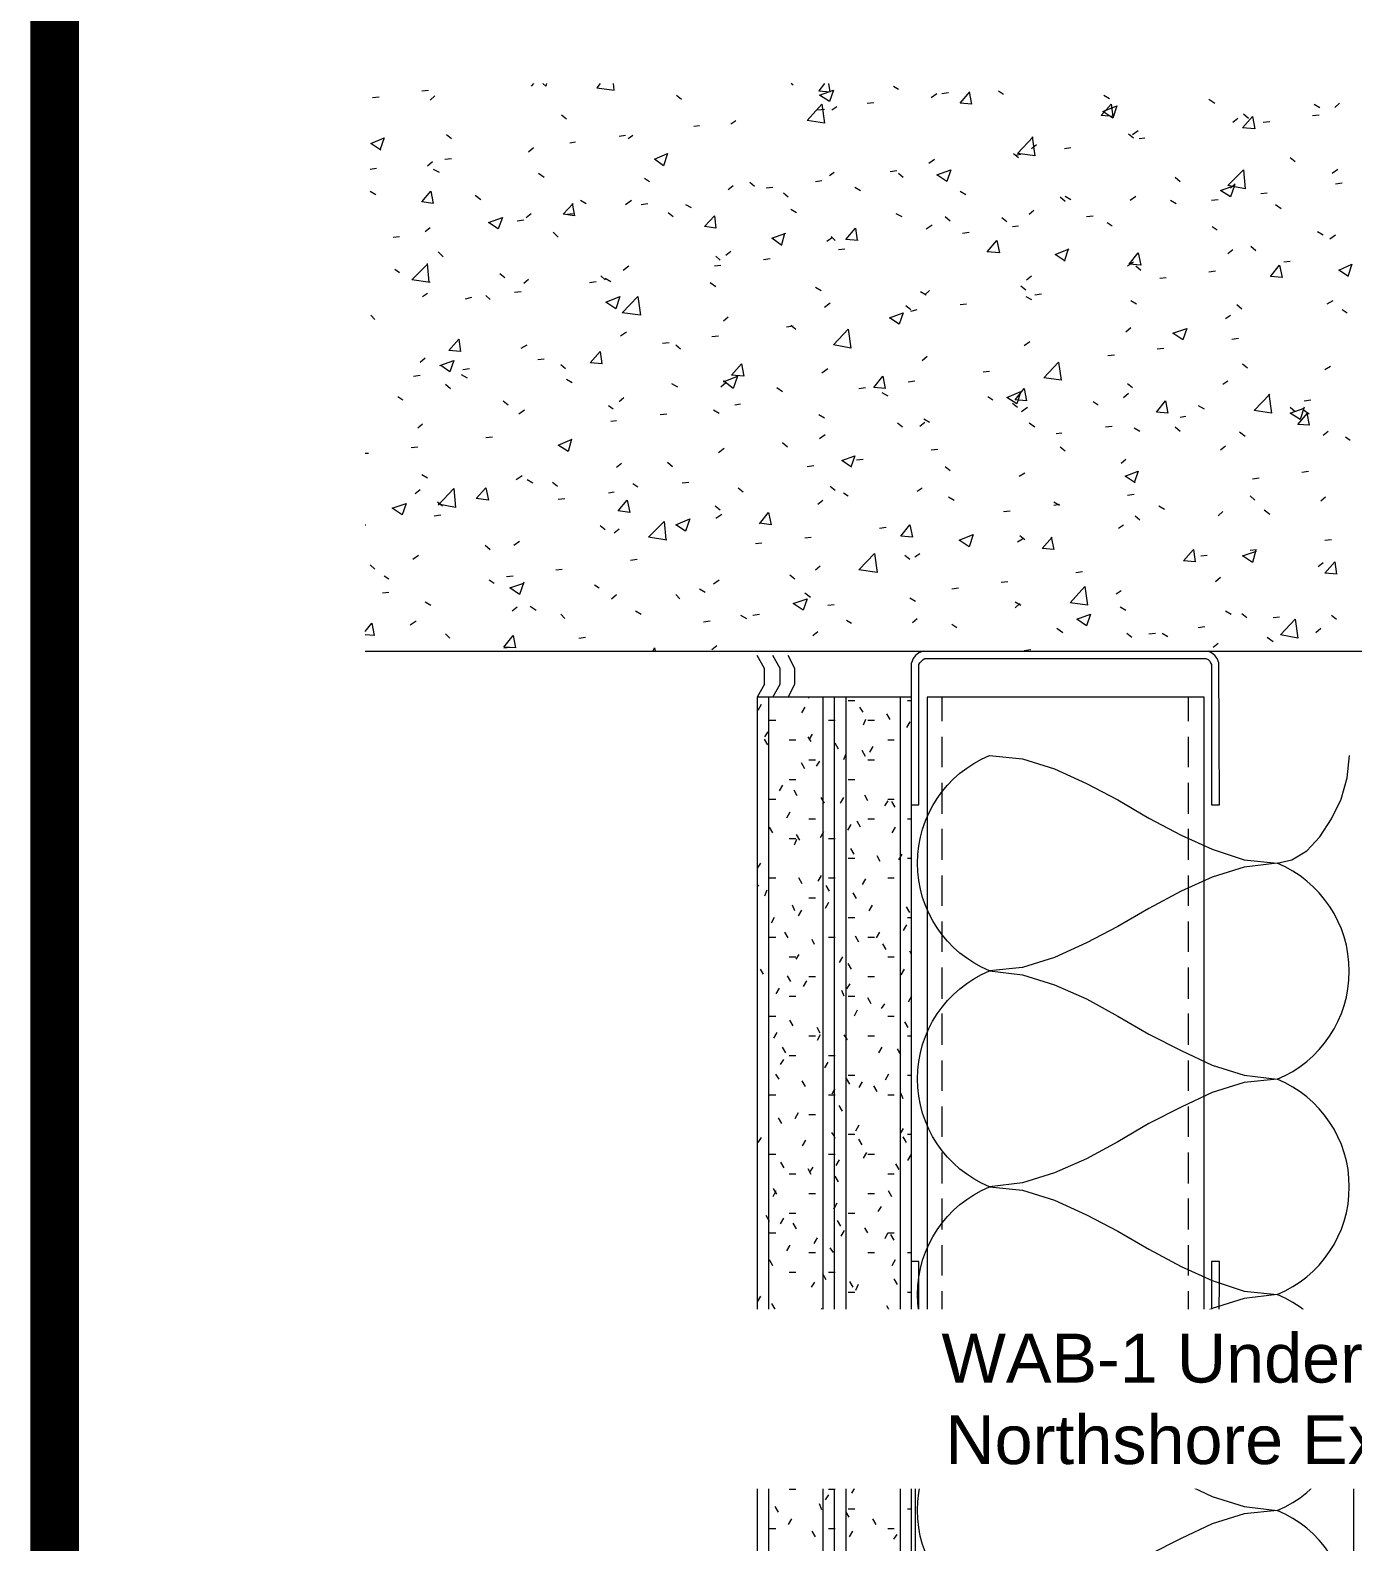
# Model space of a CAD drawing. Header units: inches. Extents: x -257 to 21868, y -296 to 108.
# Drawn here: x 287.41 to 298.22, y 28.64 to 41 of the extents above; entities that cross this region are included whole.
import ezdxf
from ezdxf import colors
from ezdxf.entities.mleader import LeaderData, LeaderLine
from ezdxf.enums import TextEntityAlignment as Align
from ezdxf.math import Vec2, Vec3

# ---------------------------------------------------------------- set-up
doc = ezdxf.new("R2010")
doc.units = ezdxf.units.IN
doc.header["$MEASUREMENT"] = 0
doc.layers.get('Defpoints').update_dxf_attribs({"color": 3})
doc.layers.add('NSE-Border', color=156, linetype='Continuous', plot=False)
for name, color, linetype, lineweight in [('NSE-By_Others', 8, 'Continuous', 0), ('NSE-Call-Outs', 171, 'Continuous', 13), ('NSE-Elev-Title', 51, 'Continuous', 40)]:
    doc.layers.add(name, color=color, linetype=linetype, lineweight=lineweight)
doc.layers.add('NSE-Detail Border', color=7, linetype='Continuous')
doc.styles.add('004 - NSSM - Standard', font='arial.ttf', dxfattribs={"height": 0.4})
doc.styles.add('008 - NSSM - Standard', font='arial.ttf', dxfattribs={"height": 0.8})

# ---------------------------------------------------------------- blocks, each defined once
blk = doc.blocks.new('*U11')
at = {"layer": 'NSE-Border', "ltscale": 0.0625, "const_width": 0.1}
blk.add_lwpolyline([(0, 0), (8.1719, 0), (8.1719, 11.3125), (0, 11.3125)], close=True, dxfattribs=at)
at = {"layer": 'Defpoints', "style": '008 - NSSM - Standard'}
blk.add_attdef('DETAIL_NUMBER', text='', height=0.1625, dxfattribs=at).set_placement((0.6562, 0.5668), align=Align.MIDDLE_CENTER)
at = {"layer": 'NSE-Elev-Title', "style": '004 - NSSM - Standard'}
for tag, p in [('DETAIL_DESCRIPTION', (1, 0.6293)), ('ARCH_REF', (1.8042, 0.4043))]:
    blk.add_attdef(tag, p, '', height=0.1, dxfattribs=at)

msp = doc.modelspace()

# ---------------------------------------------------------------- block references
at = {"layer": 'NSE-Detail Border', "xscale": 4, "yscale": 4, "zscale": 4}
msp.add_blockref('*U11', (287.60623, 0.25), dxfattribs=at)

# ---------------------------------------------------------------- next in the draw order: linework, layer by layer
at = {"layer": 'NSE-By_Others'}
for p, q in [((293.35103, 35.54687), (293.35103, 22.54288)), ((294.61443, 35.54687), (293.35103, 35.54687))]:
    msp.add_line(p, q, dxfattribs=at)
for points in [[(291.52294, 40.5669), (291.50291, 40.54679)], [(291.6289, 40.5669), (291.6239, 40.54679), (291.59878, 40.5669)], [(292.0685, 40.56695), (292.04053, 40.5334), (292.1816, 40.51319), (292.17565, 40.5669)], [(293.64667, 40.55349), (293.62869, 40.56699)], [(293.90333, 40.56692), (293.85505, 40.5065), (293.94913, 40.4998), (293.93686, 40.56695)], [(290.2058, 40.4527), (290.2596, 40.4594)], [(290.60904, 40.5065), (290.66284, 40.51319)], [(290.67623, 40.4325), (290.71663, 40.46609)], [(292.69231, 40.4729), (292.73272, 40.43931)], [(294.46654, 40.54679), (294.50684, 40.51989)], [(294.7757, 40.4527), (294.82268, 40.4863)], [(294.86309, 40.4863), (294.91689, 40.49299)], [(295.08485, 40.4998), (295.10506, 40.3989), (295.01085, 40.40572), (295.09155, 40.4998)], [(295.32682, 40.5065), (295.36711, 40.4796)], [(296.18698, 40.4729), (296.23397, 40.446)], [(297.04714, 40.43931), (297.09424, 40.40572)], [(291.75146, 40.31152), (291.79186, 40.27792)], [(293.84824, 40.35192), (293.90203, 40.35862)], [(293.96252, 40.35192), (294.00281, 40.37882)], [(294.25148, 40.40572), (294.30527, 40.41241)], [(296.26767, 40.29813), (296.16678, 40.30482), (296.24747, 40.3989), (296.26086, 40.29813)], [(297.3294, 40.31833), (297.3698, 40.28473)], [(297.89391, 40.30482), (297.94771, 40.31152)], [(297.90742, 40.3989), (297.9544, 40.37213)], [(298.07538, 40.37213), (298.11567, 40.40572)], [(292.8335, 40.21754), (292.8806, 40.22424)], [(293.13596, 40.23763), (293.17625, 40.26453)], [(297.24212, 40.25114), (297.28241, 40.28473)], [(297.49079, 40.25114), (297.54447, 40.25783)], [(290.27299, 40.02257), (290.19241, 40.07636), (290.29989, 40.12346), (290.2663, 40.02257)], [(290.81061, 40.15036), (290.85101, 40.11665)], [(291.81876, 40.08306), (291.86575, 40.08976)], [(292.22189, 40.13686), (292.27568, 40.14354)], [(292.29589, 40.11665), (292.33617, 40.14354)], [(295.60226, 40.13016), (295.62247, 39.97558), (295.48128, 39.99567), (295.60908, 40.13016)], [(295.59557, 40.03607), (295.63586, 40.06967)], [(296.38854, 40.15706), (296.42895, 40.12346)], [(296.42213, 40.15036), (296.46924, 40.18395)], [(296.47593, 40.11665), (296.52303, 40.12346)], [(290.79721, 39.94868), (290.85101, 39.95537)], [(291.48271, 40.00917), (291.523, 40.04277)], [(294.7555, 39.91509), (294.8026, 39.94868)], [(295.44769, 39.99567), (295.4881, 39.96207)], [(295.4612, 39.98227), (295.50818, 39.98897)], [(295.86443, 40.03607), (295.91812, 40.04277)], [(297.71255, 39.96207), (297.75284, 39.92848)], [(290.18572, 39.86799), (290.2394, 39.87469)], [(290.65615, 39.89489), (290.69643, 39.92848)], [(290.70313, 39.86799), (290.75023, 39.84109)], [(291.5634, 39.8344), (291.61039, 39.8008)], [(293.94244, 39.81431), (293.98272, 39.84109)], [(294.43965, 39.8479), (294.49344, 39.8546)], [(294.50684, 39.8344), (294.54724, 39.8008)], [(298.0553, 39.8344), (298.10228, 39.86799)], [(292.43026, 39.7941), (292.47055, 39.76721)], [(293.11576, 39.70001), (293.15604, 39.73361)], [(293.29053, 39.76051), (293.33083, 39.72691)], [(293.42491, 39.71352), (293.47871, 39.72022)], [(293.82815, 39.76721), (293.88183, 39.7739)], [(294.1507, 39.72022), (294.1978, 39.69332)], [(296.7717, 39.8008), (296.81198, 39.76721)], [(297.22192, 39.71352), (297.26221, 39.74712)], [(298.08208, 39.74712), (298.13588, 39.75381)], [(290.18572, 39.68663), (290.2327, 39.65973)], [(291.04588, 39.65304), (291.09298, 39.61933)], [(291.83885, 39.58573), (291.85905, 39.48495), (291.76497, 39.49845), (291.84566, 39.58573)], [(291.90615, 39.61263), (291.95314, 39.58573)], [(292.27568, 39.57904), (292.32279, 39.61263)], [(292.40336, 39.57904), (292.45716, 39.58573)], [(292.76631, 39.57904), (292.8133, 39.55214)], [(293.56598, 39.67312), (293.60639, 39.63953)], [(295.01085, 39.68663), (295.05795, 39.65973)], [(295.83084, 39.63953), (295.87113, 39.60594)], [(295.87113, 39.64623), (295.91812, 39.61933)], [(296.40205, 39.61263), (296.44903, 39.64623)], [(296.73129, 39.61263), (296.77839, 39.58573)], [(297.06734, 39.61263), (297.12114, 39.61933)], [(297.47058, 39.66643), (297.52438, 39.67312)], [(297.59157, 39.57904), (297.63855, 39.54544)], [(291.38862, 39.44467), (291.44242, 39.45135)], [(291.46251, 39.47155), (291.50291, 39.50515)], [(291.79856, 39.49845), (291.84566, 39.50515)], [(292.62513, 39.51185), (292.66553, 39.47825)], [(293.62647, 39.53874), (293.67357, 39.51185)], [(294.48675, 39.50515), (294.53374, 39.47825)], [(294.88999, 39.47825), (294.93027, 39.44467)], [(295.35372, 39.47155), (295.39401, 39.43797)], [(295.57548, 39.49845), (295.61577, 39.53205)], [(296.04591, 39.47825), (296.09959, 39.48495)], [(290.63594, 39.35727), (290.67623, 39.39087)], [(291.68427, 39.35058), (291.72468, 39.31028)], [(293.55259, 39.24309), (293.47201, 39.30348), (293.58618, 39.34388)], [(293.55259, 39.24979), (293.57949, 39.34388)], [(294.17759, 39.28339), (294.07681, 39.29008), (294.15739, 39.38417), (294.1709, 39.28339)], [(294.73541, 39.37748), (294.78239, 39.41107)], [(295.03106, 39.34388), (295.08485, 39.35058)], [(295.44099, 39.39756), (295.4881, 39.40426)], [(296.21388, 39.43127), (296.25417, 39.40426)], [(297.07404, 39.39756), (297.11444, 39.37067)], [(297.93431, 39.35727), (297.9813, 39.33037)], [(298.0351, 39.29678), (298.08208, 39.33037)], [(290.37377, 39.31028), (290.42757, 39.31698)], [(293.92224, 39.27669), (293.96922, 39.31028)], [(293.95583, 39.31698), (293.98942, 39.28339)], [(294.01632, 39.20951), (294.07, 39.21621)], [(295.87113, 39.11531), (295.79044, 39.1691), (295.90472, 39.21621)], [(295.86443, 39.11531), (295.89803, 39.21621)], [(297.20172, 39.1758), (297.24212, 39.20951)], [(297.38989, 39.23628), (297.43018, 39.20269)], [(290.67623, 38.94064), (290.52847, 38.96085), (290.65615, 39.08852)], [(290.66953, 38.94064), (290.65615, 39.09522)], [(290.74342, 39.18931), (290.78382, 39.1489)], [(292.25548, 39.04142), (292.30258, 39.07501)], [(293.00158, 39.07501), (293.05526, 39.08171)], [(293.01498, 39.15571), (293.04857, 39.12212)], [(293.09556, 39.16241), (293.13596, 39.196)], [(293.40471, 39.12881), (293.4585, 39.13551)], [(296.38185, 39.07501), (296.42895, 39.10861)], [(296.44903, 39.07501), (296.48933, 39.04142)], [(297.65875, 39.10861), (297.71255, 39.11531)], [(298.18967, 38.98762), (298.10898, 39.04142), (298.21657, 39.08852), (298.18298, 38.98762)], [(290.38728, 39.04812), (290.42757, 39.02122)], [(291.24744, 39.01452), (291.28784, 38.98092)], [(291.44242, 38.93383), (291.48271, 38.96754)], [(292.07412, 38.99444), (292.10771, 38.96085)], [(292.10771, 38.97424), (292.1547, 38.94734)], [(295.55528, 38.96085), (295.59557, 38.99444)], [(296.64402, 38.97424), (296.6977, 38.98092)], [(297.04714, 39.02803), (297.10094, 39.03472)], [(290.61574, 38.82635), (290.65615, 38.85325)], [(291.13327, 38.83305), (291.16686, 38.79945)], [(291.36842, 38.85995), (291.42222, 38.86664)], [(291.98003, 38.94064), (292.03383, 38.94734)], [(292.96788, 38.94064), (293.01498, 38.90705)], [(293.82815, 38.90024), (293.87513, 38.87345)], [(294.68831, 38.86664), (294.73541, 38.83986)], [(294.7219, 38.83986), (294.76231, 38.87345)], [(295.50818, 38.91374), (295.54847, 38.88015)], [(295.54847, 38.82635), (295.59557, 38.79945)], [(295.62247, 38.83986), (295.67626, 38.84655)], [(290.9653, 38.80626), (291.01898, 38.81965)], [(293.90203, 38.73908), (293.94913, 38.77267)], [(294.56733, 38.75246), (294.60762, 38.71888)], [(294.60762, 38.70537), (294.66141, 38.71888)], [(295.01085, 38.75916), (295.06465, 38.76586)], [(296.40875, 38.79276), (296.45573, 38.76586)], [(297.27571, 38.75916), (297.31601, 38.72558)], [(298.01489, 38.76586), (298.06199, 38.79276)], [(298.13588, 38.71888), (298.17628, 38.69198)], [(290.19241, 38.67178), (290.226, 38.63818)], [(293.07547, 38.62479), (293.11576, 38.65839)], [(293.59288, 38.57769), (293.64667, 38.58438)], [(293.62647, 38.59119), (293.66676, 38.5576)], [(297.18163, 38.64488), (297.22192, 38.67178)], [(292.23539, 38.50381), (292.28249, 38.5374)], [(292.98138, 38.49712), (293.03518, 38.50381)], [(295.53508, 38.42312), (295.58218, 38.45671)], [(296.36845, 38.5374), (296.40875, 38.57099)], [(297.23543, 38.47691), (297.28911, 38.48361)], [(291.42222, 38.40303), (291.46932, 38.42981)], [(292.08751, 38.27535), (291.98673, 38.28204), (292.06743, 38.37613), (292.08081, 38.27535)], [(292.57814, 38.44332), (292.63194, 38.45001)], [(292.68562, 38.42981), (292.72591, 38.39622)], [(294.70181, 38.30224), (294.74211, 38.33583)], [(296.22057, 38.34253), (296.27437, 38.34923)], [(296.62381, 38.39622), (296.67761, 38.40303)], [(290.59565, 38.28873), (290.63594, 38.32233)], [(290.75693, 38.26183), (290.87121, 38.30224), (290.8375, 38.20805), (290.76362, 38.26183)], [(290.94509, 38.22825), (290.99889, 38.23495)], [(291.55659, 38.30894), (291.61039, 38.31563)], [(291.74476, 38.26866), (291.78506, 38.23495)], [(293.88183, 38.20135), (293.92893, 38.23495)], [(295.19914, 38.20805), (295.25282, 38.21486)], [(297.3227, 38.27535), (297.36299, 38.24176)], [(297.9948, 38.22825), (298.04179, 38.25515)], [(290.54186, 38.17445), (290.59565, 38.18126)], [(290.80391, 38.10726), (290.8442, 38.07367)], [(290.93159, 38.18796), (290.97869, 38.16106)], [(291.79186, 38.14767), (291.83885, 38.12077)], [(292.65203, 38.11396), (292.69912, 38.08717)], [(293.05526, 38.08717), (293.09556, 38.12077)], [(293.07547, 38.12746), (293.18964, 38.17445), (293.15604, 38.07367), (293.07547, 38.13416)], [(294.58753, 38.12746), (294.64133, 38.13416)], [(296.38185, 38.11396), (296.42213, 38.08036)], [(297.16143, 38.10726), (297.20172, 38.13416)], [(290.41418, 38.00649), (290.45447, 37.97959)], [(291.27434, 37.97289), (291.31463, 37.9393)], [(292.22189, 37.96619), (292.26229, 37.99979)], [(293.5123, 38.08036), (293.55929, 38.04677)], [(294.18429, 38.07367), (294.23808, 38.08036)], [(294.37246, 38.04007), (294.41956, 38.01318)], [(295.23943, 38.00649), (295.27972, 37.97959)], [(296.09959, 37.96619), (296.13999, 37.9393)], [(296.34825, 37.99979), (296.38854, 38.03339)], [(297.53777, 38.02669), (297.55797, 37.8721), (297.41679, 37.89219), (297.54447, 38.02669)], [(297.82672, 37.97289), (297.88052, 37.97959)], [(291.40202, 37.86541), (291.44912, 37.899)], [(292.13461, 37.9326), (292.1749, 37.9057)], [(292.55794, 37.8586), (292.61174, 37.86541)], [(292.99477, 37.899), (293.04187, 37.8721)], [(293.16955, 37.9393), (293.21654, 37.94599)], [(293.85505, 37.8586), (293.90203, 37.83181)], [(295.44099, 37.95269), (295.48128, 37.91909)], [(295.51488, 37.8855), (295.56198, 37.91909)], [(296.81198, 37.83851), (296.85897, 37.84521)], [(296.95975, 37.9326), (297.00685, 37.9057)], [(297.82672, 37.91909), (297.79313, 37.81831), (297.71255, 37.8721), (297.82672, 37.9124)], [(297.71255, 37.91909), (297.75284, 37.8855)], [(297.84693, 37.8721), (297.86701, 37.77133), (297.77304, 37.77803), (297.85362, 37.8721)], [(297.82003, 37.899), (297.86701, 37.86541)], [(290.57545, 37.75113), (290.61574, 37.78472)], [(292.1547, 37.80492), (292.2018, 37.81161)], [(294.50014, 37.79141), (294.54043, 37.75782)], [(294.68161, 37.76452), (294.7219, 37.79823)], [(294.71521, 37.825), (294.76231, 37.79823)], [(295.57548, 37.79141), (295.62247, 37.75782)], [(296.20037, 37.75782), (296.25417, 37.76452)], [(296.43565, 37.75113), (296.48263, 37.72423)], [(296.7717, 37.75782), (296.81198, 37.72423)], [(297.2958, 37.71753), (297.3429, 37.68394)], [(297.9813, 37.69063), (298.0217, 37.72423)], [(290.52166, 37.58985), (290.57545, 37.59654)], [(291.13327, 37.67043), (291.18706, 37.67724)], [(291.83216, 37.65704), (291.80526, 37.55626), (291.72468, 37.60994), (291.83885, 37.65704)], [(293.55929, 37.63014), (293.59957, 37.59654)], [(293.86174, 37.66373), (293.90873, 37.69733)], [(295.79725, 37.70403), (295.84423, 37.71083)], [(295.83084, 37.59654), (295.87113, 37.56296)], [(297.14122, 37.56964), (297.18163, 37.60324)], [(298.16278, 37.67724), (298.20306, 37.65034)], [(290.14531, 37.54276), (290.17221, 37.54276)], [(292.61843, 37.46887), (292.65872, 37.43527)], [(293.03518, 37.54957), (293.08216, 37.58316)], [(294.1238, 37.42858), (294.04322, 37.48226), (294.1507, 37.52255), (294.1171, 37.42858)], [(294.1642, 37.48896), (294.21788, 37.49577)], [(294.7757, 37.56964), (294.82949, 37.57634)], [(296.32817, 37.46217), (296.36845, 37.49577)], [(290.60904, 37.36808), (290.65615, 37.34118)], [(291.38193, 37.3278), (291.42891, 37.36139)], [(292.2018, 37.42858), (292.24209, 37.46217)], [(293.76096, 37.43527), (293.81465, 37.44197)], [(294.88999, 37.43527), (294.93027, 37.40168)], [(295.49479, 37.35458), (295.54177, 37.38147)], [(296.44234, 37.3009), (296.36176, 37.35458), (296.46924, 37.39498), (296.43565, 37.3009)], [(297.80663, 37.38817), (297.86031, 37.39498)], [(290.55525, 37.21351), (290.59565, 37.2471)], [(290.74342, 37.11942), (290.87121, 37.2538), (290.88461, 37.09922), (290.74342, 37.12612)], [(291.46932, 37.3278), (291.5163, 37.3009)], [(291.67758, 37.3076), (291.71786, 37.274)], [(292.13461, 37.22021), (292.1816, 37.2269)], [(292.33617, 37.29409), (292.37658, 37.26719)], [(292.73941, 37.3009), (292.79321, 37.3076)], [(293.19634, 37.2605), (293.23674, 37.2269)], [(293.94913, 37.274), (293.98942, 37.24041)], [(294.05661, 37.22021), (294.0969, 37.19331)], [(294.66141, 37.2336), (294.70181, 37.2605)], [(297.40339, 37.3345), (297.45719, 37.34118)], [(290.73672, 37.14632), (290.77701, 37.11273)], [(291.72468, 37.16641), (291.77836, 37.1731)], [(293.00828, 37.11273), (293.04857, 37.07914)], [(293.84824, 37.12612), (293.88864, 37.15971)], [(294.91689, 37.18661), (294.96387, 37.15971)], [(295.77704, 37.14632), (295.82415, 37.11942)], [(295.77704, 37.11942), (295.82415, 37.12612)], [(296.38185, 37.2), (296.43565, 37.20681)], [(296.63721, 37.11273), (296.6843, 37.08583)], [(297.38319, 37.19331), (297.42348, 37.15971)], [(297.96121, 37.15301), (298.0015, 37.18661)], [(290.70982, 37.03204), (290.76362, 37.03873)], [(292.61174, 36.83047), (292.46385, 36.85737), (292.59153, 36.98494), (292.60504, 36.83717)], [(293.01498, 37.01183), (293.06196, 37.04543)], [(293.37111, 36.96485), (293.44511, 37.05894), (293.4652, 36.95815), (293.37111, 36.97154)], [(295.36711, 37.06563), (295.4209, 37.07233)], [(296.44234, 37.03204), (296.48263, 36.99844)], [(297.12114, 37.03204), (297.16143, 37.06563)], [(297.49748, 37.07914), (297.54447, 37.04543)], [(290.14531, 36.95815), (290.15212, 36.95815)], [(292.06743, 36.95134), (292.10771, 36.91774)], [(292.1816, 36.89096), (292.22189, 36.92455)], [(293.74076, 36.85055), (293.79456, 36.85737)], [(294.35226, 36.93125), (294.40606, 36.93795)], [(295.50148, 36.87076), (295.54177, 36.83717)], [(295.75684, 36.85737), (295.77704, 36.75647), (295.68296, 36.76317), (295.76354, 36.85737)], [(296.30797, 36.93125), (296.34825, 36.95815)], [(291.12657, 36.79007), (291.16686, 36.75647)], [(291.36173, 36.79007), (291.40882, 36.82367)], [(293.33752, 36.80358), (293.39131, 36.81027)], [(295.48128, 36.81697), (295.52168, 36.84387)], [(297.43018, 36.74978), (297.40339, 36.64899), (297.3227, 36.70268), (297.43699, 36.74308)], [(297.38319, 36.74978), (297.43699, 36.75647)], [(297.9948, 36.83047), (298.04849, 36.83717)], [(290.18572, 36.62879), (290.226, 36.59521)], [(290.53516, 36.67589), (290.58214, 36.70949)], [(292.31609, 36.66908), (292.36977, 36.67589)], [(293.82815, 36.58851), (293.86844, 36.6221)], [(294.56063, 36.70949), (294.60092, 36.67589)], [(294.64133, 36.69598), (294.68161, 36.72288)], [(296.97995, 36.70268), (297.03375, 36.70949)], [(297.94101, 36.61541), (297.9813, 36.64899)], [(298.09558, 36.55491), (297.9948, 36.56161), (298.07538, 36.65569), (298.08889, 36.55491)], [(290.29989, 36.54141), (290.34018, 36.51451)], [(291.16016, 36.50781), (291.20045, 36.48091)], [(291.30123, 36.53471), (291.35503, 36.54141)], [(291.44242, 36.48772), (291.40882, 36.38695), (291.32813, 36.44062), (291.44242, 36.48091)], [(291.70448, 36.58851), (291.75827, 36.59521)], [(292.99477, 36.47422), (293.04187, 36.50781)], [(293.61977, 36.5481), (293.66007, 36.51451)], [(295.34691, 36.48772), (295.4007, 36.49442)], [(295.95852, 36.56831), (296.0122, 36.575)], [(297.10094, 36.49442), (297.14122, 36.52801)], [(290.2865, 36.40033), (290.34018, 36.40703)], [(292.02032, 36.46752), (292.06073, 36.44062)], [(292.16151, 36.35324), (292.2018, 36.38695)], [(292.68562, 36.38695), (292.71921, 36.35324)], [(292.8806, 36.43392), (292.92758, 36.40703)], [(293.74076, 36.40033), (293.78786, 36.36674)], [(294.60092, 36.36005), (294.64802, 36.33315)], [(294.94367, 36.43392), (294.99747, 36.44062)], [(296.28776, 36.39364), (296.32817, 36.42053)], [(290.63594, 36.32634), (290.68304, 36.29955)], [(291.34834, 36.25245), (291.38862, 36.28605)], [(291.4961, 36.29274), (291.5432, 36.25915)], [(292.35638, 36.25245), (292.40336, 36.22555)], [(293.92893, 36.29955), (293.98272, 36.30625)], [(295.4612, 36.32634), (295.50818, 36.29955)], [(295.4612, 36.27935), (295.50148, 36.31295)], [(296.32135, 36.28605), (296.36845, 36.25915)], [(297.18163, 36.25245), (297.22862, 36.22555)], [(297.31601, 36.23225), (297.3563, 36.19865)], [(290.14531, 36.08449), (290.19911, 36.15168), (290.21931, 36.05089), (290.14531, 36.05759)], [(290.51496, 36.13828), (290.56206, 36.17188)], [(291.74476, 36.22555), (291.77836, 36.19196)], [(292.9142, 36.16506), (292.96788, 36.17188)], [(293.21654, 36.21886), (293.26364, 36.19196)], [(293.31743, 36.21886), (293.37111, 36.22555)], [(294.08351, 36.17856), (294.1238, 36.15168)], [(294.62112, 36.15836), (294.66141, 36.19196)], [(294.94367, 36.14498), (294.98407, 36.11808)], [(295.80394, 36.11127), (295.85093, 36.07768)], [(296.95975, 36.11808), (297.01354, 36.12478)], [(297.57136, 36.19865), (297.62516, 36.20546)], [(297.92081, 36.07768), (297.96121, 36.11127)], [(298.04849, 36.21886), (298.08889, 36.18526)], [(290.80391, 36.06428), (290.8375, 36.03069)], [(291.89265, 36.03069), (291.94644, 36.03738)], [(293.80795, 36.05089), (293.84824, 36.08449)], [(296.37515, 36.07098), (296.41544, 36.03738)], [(296.55663, 36.06428), (296.61042, 36.07098)], [(296.6641, 36.07098), (296.7112, 36.04408)], [(297.08085, 35.9568), (297.12114, 35.9904)], [(297.52438, 36.03738), (297.57136, 36.00379)], [(290.14531, 35.92322), (312.69891, 35.92322)], [(291.28103, 35.9501), (291.33483, 35.9568)], [(292.49745, 35.92322), (292.51095, 35.9501), (292.51765, 35.92322)], [(292.98138, 35.9366), (293.02167, 35.97019)], [(293.4114, 35.65435), (293.4114, 35.78203), (293.35103, 35.88962)], [(293.47871, 35.54687), (293.5392, 35.65435), (293.5392, 35.78203), (293.47871, 35.88962)], [(293.60639, 35.54687), (293.66007, 35.65435), (293.66007, 35.78203), (293.60639, 35.88962)], [(294.70851, 35.92322), (294.67492, 35.9097), (294.64802, 35.88962), (294.62782, 35.86272), (294.61443, 35.82913)], [(294.61443, 34.6664), (294.67492, 34.6664), (294.67492, 35.81562), (294.68161, 35.82913), (294.695, 35.84252), (294.70851, 35.85591), (294.7219, 35.86272), (297.02036, 35.86272), (297.04044, 35.85591), (297.05395, 35.84252), (297.06065, 35.82913), (297.06734, 35.81562), (297.06734, 34.6664), (297.13453, 34.6664), (297.12784, 35.82913), (297.11444, 35.86272), (297.09424, 35.88962), (297.06734, 35.9097), (297.04044, 35.92322)], [(295.53508, 35.9299), (295.58888, 35.9366)], [(294.61443, 22.97302), (294.61443, 35.82913)], [(293.4114, 35.65435), (293.35103, 35.54687)], [(293.44511, 35.54687), (293.44511, 22.97302)], [(293.77435, 35.54006), (293.77435, 35.54687)], [(293.88864, 35.54687), (293.88864, 22.97302)], [(293.98272, 35.54687), (293.98272, 22.97302)], [(294.07681, 35.54687), (294.07681, 22.97302)], [(294.0969, 35.51997), (294.1507, 35.51997)], [(294.52034, 35.54687), (294.52034, 22.97302)], [(294.58083, 35.51997), (294.61443, 35.51997)], [(297.00685, 29.73366), (297.00685, 35.54687), (294.74211, 35.54687), (294.74211, 29.73366)], [(294.86309, 35.54687), (294.86309, 35.35189)], [(296.87917, 35.35189), (296.87917, 35.54687)], [(293.38462, 35.48637), (293.35772, 35.43927)], [(293.74076, 35.46617), (293.71386, 35.41919)], [(294.21788, 35.42589), (294.19098, 35.46617)], [(294.23808, 35.3654), (294.21788, 35.31829)], [(294.43965, 35.3654), (294.41286, 35.4125)], [(293.4383, 35.26461), (293.4114, 35.2242)], [(293.45181, 35.3587), (293.50561, 35.3587)], [(293.80125, 35.24441), (293.77435, 35.19743)], [(293.93563, 35.3587), (293.98942, 35.3587)], [(294.25829, 35.3587), (294.31197, 35.3587)], [(294.60092, 35.34519), (294.57402, 35.29821)], [(293.4383, 35.15703), (293.4114, 35.20413)], [(293.61308, 35.19743), (293.66676, 35.19743)], [(293.79456, 35.18392), (293.76766, 35.2242)], [(294.01632, 35.12343), (293.98942, 35.17042)], [(294.29858, 35.14363), (294.27168, 35.09653)], [(294.41956, 35.19743), (294.47324, 35.19743)], [(294.86309, 35.2242), (294.86309, 34.97567)], [(296.87917, 34.97567), (296.87917, 35.2242)], [(293.74076, 34.96216), (293.71386, 35.00925)], [(293.77435, 35.03604), (293.82815, 35.03604)], [(293.86174, 35.02264), (293.83485, 34.98236)], [(294.07681, 35.08314), (294.05661, 35.03604)], [(294.23808, 35.06294), (294.21118, 35.11004)], [(294.25829, 35.03604), (294.31197, 35.03604)], [(293.61308, 34.87477), (293.66676, 34.87477)], [(294.0969, 34.87477), (294.1507, 34.87477)], [(293.55929, 34.82778), (293.53239, 34.78068)], [(293.68027, 34.7404), (293.65337, 34.78737)], [(294.25829, 34.69999), (294.23139, 34.74708)], [(294.86309, 34.84787), (294.86309, 34.59251)], [(296.87917, 34.59251), (296.87917, 34.84787)], [(293.45181, 34.7135), (293.50561, 34.7135)], [(293.90203, 34.6799), (293.87513, 34.727)], [(294.05661, 34.727), (294.02971, 34.6799)], [(294.41956, 34.69999), (294.39266, 34.6597)], [(294.41956, 34.7135), (294.47324, 34.7135)], [(294.48005, 34.64631), (294.45315, 34.69329)], [(293.61977, 34.60601), (293.59288, 34.55891)], [(293.77435, 34.55222), (293.82815, 34.55222)], [(294.1171, 34.50524), (294.0902, 34.45814)], [(294.1978, 34.48504), (294.1709, 34.53201)], [(294.25829, 34.55222), (294.31197, 34.55222)], [(294.58083, 34.55222), (294.61443, 34.55222)], [(293.47871, 34.43794), (293.45181, 34.48504)], [(293.61308, 34.39095), (293.66676, 34.39095)], [(293.67357, 34.38425), (293.65337, 34.33715)], [(293.70047, 34.37744), (293.67357, 34.42454)], [(293.89534, 34.44463), (293.86844, 34.39764)], [(293.93563, 34.39095), (293.98942, 34.39095)], [(294.48005, 34.48504), (294.45315, 34.43794)], [(294.86309, 34.47164), (294.86309, 34.21617)], [(296.87917, 34.21617), (296.87917, 34.47164)], [(294.144, 34.26327), (294.1171, 34.31025)], [(294.53374, 34.26327), (294.50684, 34.21617)], [(293.37781, 34.18927), (293.35103, 34.14898)], [(294.0969, 34.22956), (294.1507, 34.22956)], [(294.35907, 34.20278), (294.33217, 34.24977)], [(294.58083, 34.22956), (294.61443, 34.22956)], [(293.36442, 34.00122), (293.35103, 34.01461)], [(293.45181, 34.0684), (293.50561, 34.0684)], [(293.72056, 34.02131), (293.69377, 34.0684)], [(293.87513, 34.08849), (293.84824, 34.04151)], [(293.94244, 33.96081), (293.91554, 34.00791)], [(293.93563, 34.0684), (293.98942, 34.0684)], [(294.23808, 34.06159), (294.21118, 34.01461)], [(294.41956, 34.0684), (294.47324, 34.0684)], [(294.86309, 34.08849), (294.86309, 33.83982)], [(296.87917, 33.83982), (296.87917, 34.08849)], [(293.43161, 33.96751), (293.4114, 33.92052)], [(293.77435, 33.90701), (293.82815, 33.90701)], [(294.1642, 33.90032), (294.13719, 33.94742)], [(293.66007, 33.79954), (293.63998, 33.84652)], [(293.71386, 33.80623), (293.68697, 33.75914)], [(293.93563, 33.86672), (293.90873, 33.81974)], [(294.29188, 33.84652), (294.26498, 33.79954)], [(294.60092, 33.78615), (294.57402, 33.83313)], [(293.49209, 33.74574), (293.4652, 33.69876)], [(294.0969, 33.74574), (294.1507, 33.74574)], [(294.57402, 33.68525), (294.54724, 33.63826)], [(294.58083, 33.74574), (294.61443, 33.74574)], [(294.86309, 33.71215), (294.86309, 33.46349)], [(296.87917, 33.46349), (296.87917, 33.71215)], [(293.45181, 33.58446), (293.50561, 33.58446)], [(293.60639, 33.57777), (293.57949, 33.62476)], [(293.82145, 33.52398), (293.80125, 33.56438)], [(293.93563, 33.58446), (293.98942, 33.58446)], [(294.18429, 33.54418), (294.15739, 33.59116)], [(294.25829, 33.58446), (294.31197, 33.58446)], [(294.35226, 33.62476), (294.32548, 33.57777)], [(294.40606, 33.48369), (294.37916, 33.53079)], [(293.61308, 33.42319), (293.66676, 33.42319)], [(293.69377, 33.4434), (293.66676, 33.40299)], [(294.04992, 33.42319), (294.02302, 33.37609)], [(294.41956, 33.42319), (294.47324, 33.42319)], [(294.61443, 33.4434), (294.60092, 33.47018)], [(293.40471, 33.28201), (293.37781, 33.32242)], [(293.62647, 33.22152), (293.59957, 33.26862)], [(294.1238, 33.32242), (294.0969, 33.3694)], [(294.55394, 33.32242), (294.52704, 33.27532)], [(294.86309, 33.3358), (294.86309, 33.08045)], [(296.87917, 33.08045), (296.87917, 33.3358)], [(293.53239, 33.16783), (293.50561, 33.12073)], [(293.75415, 33.22833), (293.72737, 33.18123)], [(293.77435, 33.26192), (293.82815, 33.26192)], [(294.06331, 33.10065), (294.04322, 33.14763)], [(294.1104, 33.20143), (294.08351, 33.16114)], [(294.25829, 33.26192), (294.31197, 33.26192)], [(293.61308, 33.10065), (293.66676, 33.10065)], [(294.0969, 33.10065), (294.1507, 33.10065)], [(294.28507, 33.04016), (294.25829, 33.08714)], [(294.39266, 33.04016), (294.36576, 32.99976)], [(294.61443, 33.10065), (294.58753, 33.05355)], [(293.45181, 32.93926), (293.50561, 32.93926)], [(293.64667, 32.85869), (293.61977, 32.90567)], [(294.1709, 32.98636), (294.144, 32.93926)], [(294.41956, 32.93926), (294.47324, 32.93926)], [(294.58753, 32.84529), (294.56063, 32.89227)], [(294.86309, 32.95946), (294.86309, 32.7041)], [(296.87917, 32.7041), (296.87917, 32.95946)], [(293.5123, 32.80489), (293.4854, 32.7579)], [(293.77435, 32.77799), (293.82815, 32.77799)], [(293.86844, 32.79819), (293.84154, 32.84529)], [(293.86844, 32.78469), (293.84154, 32.7377)], [(294.0902, 32.7444), (294.06331, 32.78469)], [(294.25829, 32.77799), (294.31197, 32.77799)], [(294.58083, 32.77799), (294.61443, 32.77799)], [(293.58618, 32.63691), (293.55929, 32.6839)], [(294.37246, 32.6839), (294.34556, 32.63691)], [(294.52704, 32.62353), (294.50014, 32.67051)], [(293.56598, 32.58313), (293.5392, 32.54283)], [(293.61308, 32.61671), (293.66676, 32.61671)], [(293.92893, 32.56292), (293.90203, 32.51593)], [(293.93563, 32.61671), (293.98942, 32.61671)], [(294.86309, 32.57643), (294.86309, 32.32777)], [(296.87917, 32.32777), (296.87917, 32.57643)], [(293.53239, 32.42185), (293.50561, 32.46214)], [(293.74745, 32.36136), (293.72056, 32.40846)], [(294.1104, 32.38156), (294.08351, 32.42854)], [(294.0969, 32.45544), (294.1507, 32.45544)], [(294.21118, 32.40164), (294.18429, 32.35467)], [(294.42626, 32.46214), (294.39936, 32.41515)], [(294.58083, 32.45544), (294.61443, 32.45544)], [(293.45181, 32.29417), (293.50561, 32.29417)], [(293.93563, 32.29417), (293.98942, 32.29417)], [(293.98942, 32.34116), (293.98272, 32.33446), (293.96252, 32.30087)], [(294.33217, 32.32107), (294.30527, 32.36806)], [(294.41956, 32.29417), (294.47324, 32.29417)], [(294.54724, 32.26058), (294.52704, 32.30756)], [(294.04992, 32.1598), (294.02302, 32.20678)], [(294.86309, 32.20008), (294.86309, 31.95142)], [(296.87917, 31.95142), (296.87917, 32.20008)], [(293.55259, 32.0589), (293.52569, 32.106)], [(293.68697, 32.14628), (293.66007, 32.09931)], [(293.77435, 32.1329), (293.82815, 32.1329)], [(294.18429, 32.04551), (294.15739, 31.99841)], [(293.38462, 31.94472), (293.35772, 31.90444)], [(293.74745, 31.92452), (293.72056, 31.87743)], [(293.98942, 31.93804), (293.98272, 31.95811), (293.96252, 31.98501)], [(294.0969, 31.97162), (294.1507, 31.97162)], [(294.21118, 31.88424), (294.18429, 31.93122)], [(294.54724, 32.01861), (294.52034, 31.97832)], [(294.57402, 31.90444), (294.54724, 31.95142)], [(294.58083, 31.97162), (294.61443, 31.97162)], [(293.45181, 31.81024), (293.50561, 31.81024)], [(293.93563, 31.81024), (293.98942, 31.81024)], [(294.24478, 31.82374), (294.21788, 31.77664)], [(294.25829, 31.81024), (294.31197, 31.81024)], [(294.60762, 31.80354), (294.58083, 31.75655)], [(294.86309, 31.82374), (294.86309, 31.56838)], [(296.87917, 31.56838), (296.87917, 31.82374)], [(293.57279, 31.69606), (293.54589, 31.74305)], [(293.79456, 31.64227), (293.76766, 31.68937)], [(293.80795, 31.70276), (293.78105, 31.66247)], [(294.02302, 31.76325), (293.99612, 31.71627)], [(294.51365, 31.68267), (294.48675, 31.72966)], [(293.61308, 31.64896), (293.66676, 31.64896)], [(294.01632, 31.58178), (293.98942, 31.62888)], [(294.41956, 31.64896), (294.47324, 31.64896)], [(293.50561, 31.5079), (293.47871, 31.46079)], [(293.5123, 31.481), (293.4854, 31.52798)], [(293.77435, 31.48769), (293.82815, 31.48769)], [(294.25829, 31.48769), (294.31197, 31.48769)], [(294.45315, 31.46079), (294.42626, 31.5079)], [(294.86309, 31.4474), (294.86309, 31.19204)], [(296.87917, 31.19204), (296.87917, 31.4474)], [(293.45181, 31.25923), (293.42491, 31.30622)], [(293.56598, 31.28613), (293.5392, 31.23903)], [(293.61308, 31.32642), (293.66676, 31.32642)], [(294.00281, 31.407), (293.98272, 31.36671), (293.97603, 31.36001)], [(294.0969, 31.32642), (294.1507, 31.32642)], [(294.36576, 31.38022), (294.33886, 31.33981)], [(293.45181, 31.16514), (293.50561, 31.16514)], [(293.67357, 31.19874), (293.64667, 31.24584)], [(294.03641, 31.21894), (294.00962, 31.26592)], [(294.06331, 31.18523), (294.03641, 31.13825)], [(294.25829, 31.16514), (294.23139, 31.20543)], [(294.39936, 31.11805), (294.41956, 31.16514), (294.47324, 31.16514)], [(293.61977, 31.06436), (293.59288, 31.01727)], [(293.84154, 31.12486), (293.81465, 31.07775)], [(293.97603, 31.00387), (293.94913, 31.04416)], [(294.47324, 31.10465), (294.44646, 31.15164)], [(294.86309, 31.06436), (294.86309, 30.8157)], [(296.87917, 30.8157), (296.87917, 31.06436)], [(293.47871, 30.89628), (293.45181, 30.94338)], [(293.77435, 31.00387), (293.82815, 31.00387)], [(294.25829, 31.00387), (294.31197, 31.00387)], [(294.48005, 30.94338), (294.45315, 30.89628)], [(294.58083, 31.00387), (294.61443, 31.00387)], [(294.61443, 29.76725), (294.62782, 29.73366), (294.64802, 29.70677), (294.67492, 29.68668), (294.70851, 29.67317), (297.04044, 29.67317), (297.06734, 29.68668), (297.09424, 29.70677), (297.11444, 29.73366), (297.12784, 29.76725), (297.13453, 30.92987), (297.06734, 30.92987), (297.06734, 29.78076), (297.06065, 29.76725), (297.05395, 29.75386), (297.04044, 29.74036), (297.02036, 29.74036), (297.00685, 29.73366), (294.74211, 29.73366), (294.7219, 29.74036), (294.70851, 29.74036), (294.695, 29.75386), (294.68161, 29.76725), (294.67492, 29.78076), (294.67492, 30.92987), (294.61443, 30.92987)], [(293.61308, 30.8426), (293.66676, 30.8426)], [(293.91554, 30.78211), (293.88864, 30.82909)], [(293.93563, 30.8426), (293.98942, 30.8426)], [(293.82145, 30.76191), (293.79456, 30.72161)], [(294.0969, 30.68121), (294.1507, 30.68121)], [(294.13719, 30.72161), (294.1104, 30.7686)], [(294.17759, 30.74182), (294.15739, 30.69472)], [(294.50014, 30.74182), (294.47324, 30.78881)], [(294.58083, 30.68121), (294.61443, 30.68121)], [(294.86309, 30.68802), (294.86309, 30.43936)], [(296.87917, 30.43936), (296.87917, 30.68802)], [(293.37781, 30.64762), (293.35103, 30.60063)], [(293.49879, 30.54014), (293.47201, 30.58713)], [(293.88183, 30.54684), (293.85505, 30.49985)], [(294.43965, 30.51994), (294.41286, 30.56704)], [(293.4383, 30.42586), (293.4114, 30.37887)], [(293.45181, 30.51994), (293.50561, 30.51994)], [(293.66007, 30.48634), (293.63317, 30.43936)], [(293.72056, 30.47965), (293.69377, 30.52675)], [(293.93563, 30.41916), (293.90873, 30.46614)], [(293.93563, 30.51994), (293.98942, 30.51994)], [(294.23808, 30.51994), (294.21118, 30.47965)], [(294.41956, 30.51994), (294.47324, 30.51994)], [(293.4383, 30.31838), (293.4114, 30.36536)], [(293.77435, 30.35866), (293.82815, 30.35866)], [(294.29858, 30.30499), (294.27168, 30.25788)], [(294.37916, 30.30499), (294.35226, 30.35197)], [(294.52034, 30.35866), (294.49344, 30.31838)], [(294.86309, 30.31168), (294.86309, 30.05632)], [(296.87917, 30.05632), (296.87917, 30.31168)], [(294.0969, 30.1974), (294.1507, 30.1974)], [(294.60092, 30.24438), (294.57402, 30.29148)], [(294.58083, 30.1974), (294.61443, 30.1974)], [(293.37781, 30.09661), (293.35103, 30.1436)], [(293.59957, 30.03612), (293.57279, 30.0831)], [(293.63998, 30.12351), (293.61308, 30.07641)], [(293.96252, 30.06302), (293.93563, 30.11)], [(293.99612, 30.10331), (293.98272, 30.07641), (293.96922, 30.05632)], [(294.17759, 30.00252), (294.1507, 30.04951)], [(293.45181, 30.03612), (293.50561, 30.03612)], [(293.93563, 30.03612), (293.98942, 30.03612)], [(294.25829, 30.03612), (294.31197, 30.03612)], [(294.39936, 29.94204), (294.37246, 29.98902)], [(294.50014, 30.00252), (294.47324, 29.95543)], [(294.86309, 29.93534), (294.86309, 29.73366)], [(296.87917, 29.73366), (296.87917, 29.93534)], [(293.47871, 29.84795), (293.45181, 29.80096)], [(293.61308, 29.87484), (293.66676, 29.87484)], [(293.69377, 29.90844), (293.67357, 29.86134)], [(293.90203, 29.84125), (293.87513, 29.88824)], [(294.05661, 29.88154), (294.02971, 29.83456)], [(294.41956, 29.87484), (294.47324, 29.87484)], [(293.39801, 29.74036), (293.37781, 29.78746)], [(293.77435, 29.71358), (293.82815, 29.71358)], [(294.25829, 29.71358), (294.31197, 29.71358)], [(294.33886, 29.72027), (294.31197, 29.67317)], [(294.55394, 29.78076), (294.52704, 29.73366)], [(293.84154, 29.61949), (293.81465, 29.66647)], [(294.06331, 29.559), (294.03641, 29.60598)], [(294.1171, 29.66647), (294.0902, 29.61949)], [(294.41956, 29.5859), (294.39266, 29.62619)], [(296.22727, 29.65308), (294.63463, 29.65308), (294.62782, 29.64627), (294.62112, 29.64627), (294.61443, 29.63957)], [(296.22727, 23.60472), (296.23397, 23.61142), (296.24077, 23.61142), (296.24747, 23.61811), (296.24747, 23.6248), (296.25417, 23.63831), (296.25417, 23.85338), (296.21388, 23.85338), (296.21388, 23.63831), (294.64802, 23.63831), (294.64802, 29.61949), (296.21388, 29.61949), (296.21388, 29.39773), (296.25417, 29.39773), (296.25417, 29.61949), (296.24747, 29.63288), (296.24747, 29.63957), (296.24077, 29.64627), (296.23397, 29.64627), (296.22727, 29.65308)], [(298.24347, 29.65308), (296.65071, 29.65308), (296.64402, 29.64627), (296.63721, 29.64627), (296.63051, 29.63957), (296.63051, 29.39773), (296.6641, 29.39773), (296.6641, 29.61949), (298.22996, 29.61949), (298.22996, 23.63831), (296.6641, 23.63831), (296.6641, 23.85338), (296.63051, 23.85338), (296.63051, 23.61811), (296.63721, 23.61142), (296.64402, 23.61142), (296.65071, 23.60472)], [(293.45181, 29.485), (293.43161, 29.43801)], [(293.61308, 29.5523), (293.66676, 29.5523)], [(293.81465, 29.46491), (293.78786, 29.41781)], [(294.0969, 29.5523), (294.1507, 29.5523)], [(293.42491, 29.37752), (293.39801, 29.42451)], [(293.45181, 29.39091), (293.50561, 29.39091)], [(293.63998, 29.31703), (293.61977, 29.36413)], [(294.31197, 29.36413), (294.28507, 29.31703)], [(294.36576, 29.36413), (294.33886, 29.41111)], [(294.41956, 29.39091), (294.47324, 29.39091)], [(293.5123, 29.26323), (293.4854, 29.22295)], [(293.77435, 29.22964), (293.82815, 29.22964)], [(293.86174, 29.26323), (293.83485, 29.30352)], [(293.87513, 29.24315), (293.84824, 29.19605)], [(294.25829, 29.22964), (294.31197, 29.22964)], [(294.30527, 29.14225), (294.27838, 29.18935)], [(294.58083, 29.22964), (294.61443, 29.22964)], [(293.36442, 29.15576), (293.35103, 29.17584)], [(293.61308, 29.06837), (293.66676, 29.06837)], [(293.93563, 29.06837), (293.98942, 29.06837)], [(294.1507, 29.08187), (294.1238, 29.03478)], [(294.37246, 29.14225), (294.34556, 29.09527)], [(294.52704, 29.08187), (294.50014, 29.12886)], [(293.88183, 28.9004), (293.86174, 28.94738)], [(293.93563, 29.02127), (293.90873, 28.98098)], [(293.52569, 28.8802), (293.49879, 28.9273)], [(293.63317, 28.8264), (293.60639, 28.77942)], [(294.10359, 28.83991), (294.07681, 28.8869)], [(294.0969, 28.9071), (294.1507, 28.9071)], [(294.32548, 28.77942), (294.29858, 28.8264)], [(294.58083, 28.9071), (294.61443, 28.9071)], [(293.45181, 28.74582), (293.50561, 28.74582)], [(293.82815, 28.67864), (293.80125, 28.72562)], [(293.93563, 28.74582), (293.98942, 28.74582)], [(294.13049, 28.72562), (294.10359, 28.67864)], [(294.41956, 28.74582), (294.47324, 28.74582)], [(294.49344, 28.69872), (294.46654, 28.65843)]]:
    msp.add_lwpolyline(points, dxfattribs=at)
for points in [[(293.97603, 40.51319), (293.94244, 40.4191), (293.86174, 40.4729)], [(293.90203, 40.24433), (293.76096, 40.26453), (293.88183, 40.3989)], [(296.29457, 40.38552), (296.26086, 40.28473), (296.18029, 40.33842)], [(297.40339, 40.29813), (297.42348, 40.19734), (297.3227, 40.20404)], [(292.61843, 39.99567), (292.58484, 39.89489), (292.51095, 39.94868)], [(294.93697, 39.8613), (294.90338, 39.76721), (294.82268, 39.821)], [(297.3429, 39.70671), (297.20172, 39.73361), (297.3294, 39.8613)], [(297.25551, 39.73361), (297.22192, 39.63953), (297.14122, 39.69332)], [(290.68304, 39.68663), (290.70313, 39.58573), (290.60904, 39.59924)], [(291.26764, 39.47155), (291.23405, 39.37748), (291.15347, 39.43127)], [(293.00158, 39.48495), (293.01498, 39.38417), (292.92089, 39.39756)], [(295.31331, 39.28339), (295.33352, 39.18261), (295.23274, 39.18931)], [(296.46924, 39.18261), (296.48933, 39.08171), (296.39535, 39.08852)], [(297.62516, 39.08171), (297.64525, 38.98092), (297.55128, 38.98762)], [(292.2287, 38.82635), (292.19511, 38.72558), (292.11441, 38.77936)], [(292.39667, 38.67178), (292.24879, 38.69198), (292.37658, 38.82635)], [(294.54724, 38.69198), (294.51365, 38.59789), (294.43295, 38.65169)], [(290.9115, 38.47691), (290.92489, 38.37613), (290.83081, 38.38282)], [(294.1171, 38.40303), (293.97603, 38.42981), (294.0969, 38.5576)], [(296.86578, 38.5643), (296.83219, 38.47022), (296.75149, 38.52401)], [(293.22335, 38.27535), (293.24344, 38.17445), (293.14266, 38.18126)], [(295.83754, 38.14086), (295.69635, 38.16106), (295.81734, 38.28873)], [(294.37916, 38.17445), (294.39936, 38.07367), (294.30527, 38.08036)], [(295.50818, 38.04677), (295.47459, 37.94599), (295.39401, 37.99979)], [(295.53508, 38.07367), (295.55528, 37.97289), (295.4612, 37.97959)], [(296.691, 37.97289), (296.7112, 37.8721), (296.61712, 37.8788)], [(291.13327, 37.2605), (291.15347, 37.15971), (291.05257, 37.1731)], [(290.48136, 37.13281), (290.44777, 37.03873), (290.36708, 37.09253)], [(292.28919, 37.15971), (292.30927, 37.05894), (292.21519, 37.07233)], [(292.7999, 37.00514), (292.76631, 36.90435), (292.68562, 36.95815)], [(294.60092, 36.95815), (294.62112, 36.85737), (294.52704, 36.86407)], [(295.11845, 36.87745), (295.08485, 36.77668), (295.00416, 36.83047)], [(296.91946, 36.75647), (296.93297, 36.65569), (296.83888, 36.66238)], [(294.33217, 36.56831), (294.18429, 36.58851), (294.31197, 36.72288)], [(293.76096, 36.35324), (293.72737, 36.25915), (293.64667, 36.31295)], [(296.05261, 36.29955), (295.91142, 36.31964), (296.0324, 36.45413)], [(296.07951, 36.22555), (296.04591, 36.13147), (295.96522, 36.18526)], [(297.77304, 36.03069), (297.63185, 36.05759), (297.75284, 36.18526)], [(291.35503, 36.05089), (291.37524, 35.9501), (291.28103, 35.9568)]]:
    msp.add_lwpolyline(points, close=True, dxfattribs=at)
for points in [[(295.25282, 28.01323, -0.66791961), (295.25282, 29.78076, -0.67011647), (295.25282, 31.54149, -0.66795323), (295.25282, 33.30891, -0.67011968), (295.25282, 35.06963), (295.52168, 35.04285), (295.78374, 34.96216), (296.04591, 34.84117), (296.30127, 34.7068), (296.55663, 34.55891), (296.81868, 34.41785), (297.07404, 34.30355), (297.33621, 34.21617), (297.60495, 34.18927), (297.72594, 34.21617), (297.84693, 34.29017), (297.9544, 34.40434), (298.04849, 34.55222), (298.12918, 34.7135), (298.17628, 34.88827), (298.19637, 35.06963)], [(297.60495, 27.13287, 0.67022185), (297.60495, 28.8937, 0.6672911), (297.60495, 30.66113, 0.67026033), (297.60495, 32.42185, 0.66728865), (297.60495, 34.18927), (297.33621, 34.15568), (297.07404, 34.07509), (296.81868, 33.96081), (296.55663, 33.81974), (296.30127, 33.67186), (296.04591, 33.53749), (295.78374, 33.4165), (295.52168, 33.3358), (295.25282, 33.30891), (295.52168, 33.27532), (295.78374, 33.19473), (296.04591, 33.08045), (296.30127, 32.93926), (296.55663, 32.7915), (296.81868, 32.65711), (297.07404, 32.53614), (297.33621, 32.45544), (297.60495, 32.42185), (297.33621, 32.39495), (297.07404, 32.31426), (296.81868, 32.19338), (296.55663, 32.0589), (296.30127, 31.91114), (296.04591, 31.76995), (295.78374, 31.65566), (295.52168, 31.57508), (295.25282, 31.54149), (295.52168, 31.51459), (295.78374, 31.43401), (296.04591, 31.31302), (296.30127, 31.17854), (296.55663, 31.03077), (296.81868, 30.88959), (297.07404, 30.77541), (297.33621, 30.68802), (297.60495, 30.66113), (297.33621, 30.62753), (297.07404, 30.54684), (296.81868, 30.43255), (296.55663, 30.29148), (296.30127, 30.1436), (296.04591, 30.00922), (295.78374, 29.88824), (295.52168, 29.80766), (295.25282, 29.78076), (295.52168, 29.74717), (295.78374, 29.66647), (296.04591, 29.5523), (296.30127, 29.41111), (296.55663, 29.26323), (296.81868, 29.12886), (297.07404, 29.00788), (297.33621, 28.9273), (297.60495, 28.8937), (297.33621, 28.86681), (297.07404, 28.78611), (296.81868, 28.66513), (296.55663, 28.53075)]]:
    msp.add_lwpolyline(points, format="xyb", dxfattribs=at)

# ---------------------------------------------------------------- next in the draw order: leaders
at = {"layer": 'NSE-Call-Outs'}
ml = msp.add_multileader_mtext('Standard', dxfattribs=at)
ml.set_content('WAB-1 Underlayment Not By Northshore Exteriors, Typical', color=256, style='004 - NSSM - Standard')
ml.set_leader_properties(color=256)
ml.build(insert=Vec2(0, 0))
ml.multileader.update_dxf_attribs({"dogleg_length": 1, "arrow_head_size": 0.4})
ctx = ml.context
ctx.base_point, ctx.char_height, ctx.arrow_head_size, ctx.landing_gap_size, ctx.plane_origin = Vec3(294.47008, 30.08185), 0.4, 0.4, 0.4, Vec3(305.68291, 28.12082)
ctx.text_align_type = 2
notes = []
notes.append((ctx, [(0, (1, 1, 0), (303.49409, 30.08185), (-1, 0), 1, [(0, [(305.68291, 28.12082)], 0, [])])]))
ctx.mtext.insert, ctx.mtext.width, ctx.mtext.alignment, ctx.mtext.flow_direction = Vec3(302.09409, 30.34065), 8.840095, 3, 5
ctx.mtext.has_bg_fill, ctx.mtext.bg_color, ctx.mtext.bg_scale_factor, ctx.mtext.bg_transparency, ctx.mtext.use_window_bg_color = 1, -1027028792, 1.5, 0, 1
for ctx, leaders in notes:
    for number, flags, end, landing, length, lines in leaders:
        leader = LeaderData()
        leader.index, (leader.has_last_leader_line, leader.has_dogleg_vector, leader.attachment_direction) = number, flags
        leader.last_leader_point, leader.dogleg_vector, leader.dogleg_length = Vec3(end), Vec3(landing), length
        for number, points, colour, breaks in lines:
            line = LeaderLine()
            line.index, line.vertices, line.color, line.breaks = number, Vec3.list(points), colors.encode_raw_color(colour), breaks
            leader.lines.append(line)
        ctx.leaders.append(leader)

doc.saveas('drawing.dxf')
